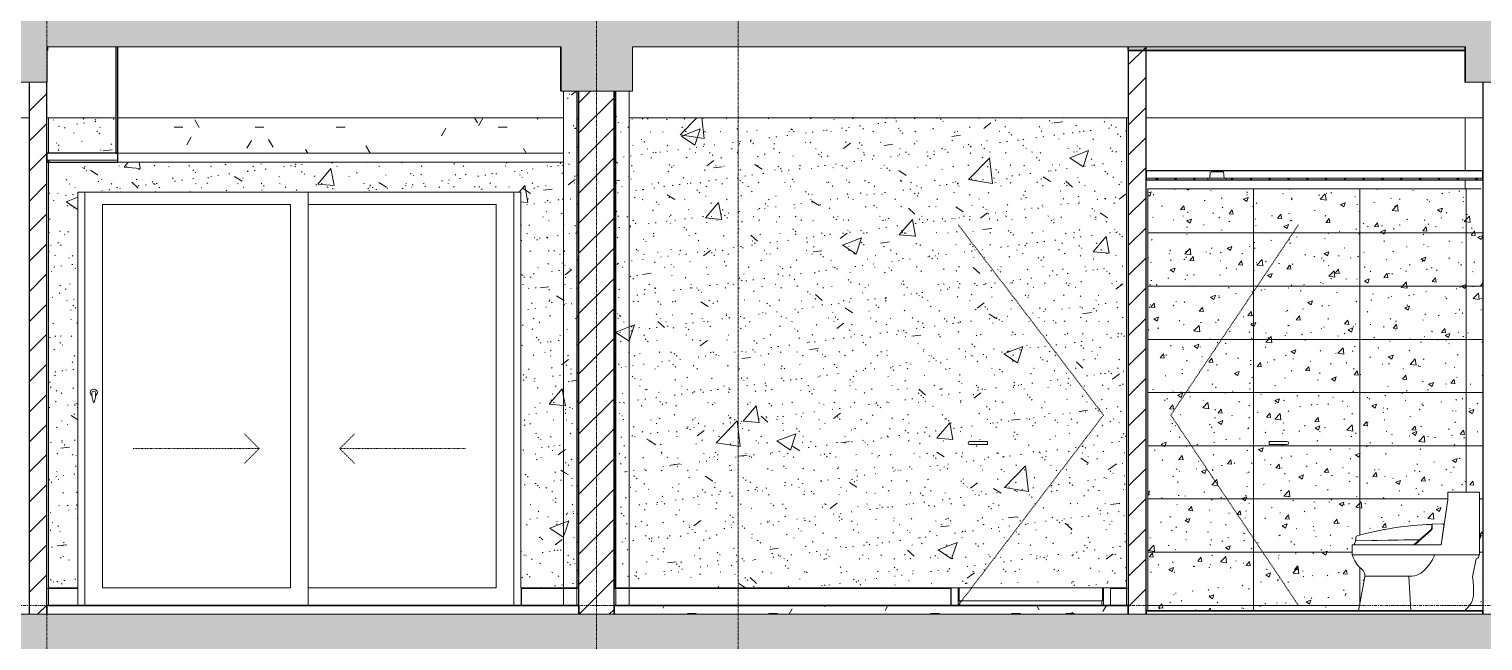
# Model space of a CAD drawing. Header units: millimetres. Extents: x -92143 to -2058, y -8802 to 35300.
# Drawn here: x -48537 to -40337, y 19000 to 22450 of the extents above; entities that cross this region are included whole.
import ezdxf

# ---------------------------------------------------------------- set-up
doc = ezdxf.new("R2010")
doc.units = ezdxf.units.MM
for name, pattern in [('Centre', [31.75, 6.35, -4.7625, 15.875, -4.7625]), ('Dash', [6.35, 3.175, -3.175]), ('Grid Line', [22.225, 12.7, -3.175, 3.175, -3.175])]:
    doc.linetypes.add(name, pattern=pattern)
for name, color, linetype, lineweight in [('0-1', 7, 'Continuous', 5), ('A-CLNG', 13, 'Continuous', 9), ('A-CLNG-1', 250, 'Continuous', 25), ('A-CLNG-2', 7, 'Continuous', 9), ('A-CLNG-PATT-1', 9, 'Continuous', 9), ('A-CLNG-PATT-2', 7, 'Continuous', 9), ('A-CLNG-PATT-3', 254, 'Continuous', 18), ('A-DETL-GENF-1', 7, 'Continuous', 9), ('A-DETL-GENF-HDLN-1', 7, 'Dash', 9), ('A-DETL-THIN', 151, 'Continuous', 9), ('A-DOOR', 31, 'Continuous', 9), ('A-DOOR-1', 7, 'Continuous', 9), ('A-DOOR-FRAM', 31, 'Continuous', 9), ('A-DOOR-GLAZ', 31, 'Continuous', 9), ('A-DOOR-HDLN', 31, 'Dash', 18), ('A-FLOR-1', 10, 'Continuous', 35), ('A-FLOR-HRAL', 11, 'Continuous', 9), ('A-FLOR-HRAL-1', 253, 'Continuous', 18), ('A-FLOR-HRAL-2', 9, 'Continuous', 9), ('A-FLOR-LEVL-2', 51, 'Centre', 9), ('A-FLOR-PATT-1', 7, 'Continuous', 9), ('A-FLOR-PATT-2', 67, 'Continuous', 9), ('A-WALL-1', 7, 'Continuous', 9), ('A-WALL-2', 250, 'Continuous', 25), ('A-WALL-3', 113, 'Continuous', 25), ('A-WALL-PATT-1', 7, 'Continuous', 9), ('A-WALL-PATT-2', 9, 'Continuous', 9), ('A-WALL-PATT-4', 111, 'Continuous', 9), ('E-LITE-EQPM', 33, 'Continuous', 9), ('E-LITE-EQPM-1', 7, 'Continuous', 9), ('I-WALL-1', 250, 'Continuous', 25), ('I-WALL-2', 7, 'Continuous', 9), ('P-SANR-FIXT', 6, 'Continuous', 9), ('P-SANR-FIXT-1', 7, 'Continuous', 9), ('S-BEAM-1', 12, 'Continuous', 5), ('S-BEAM-2', 7, 'Continuous', 9), ('S-BEAM-3', 10, 'Continuous', 35), ('S-COLS-1', 7, 'Continuous', 9), ('S-GRID-1', 1, 'Grid Line', 9)]:
    doc.layers.add(name, color=color, linetype=linetype, lineweight=lineweight)
pattern_1 = [(45, (-51987.05, 14125), (-84.8528, 84.8528), [])]
pattern_2 = [(50, (-51987.05, 14125), (1093.104, -95.634), [114.3, -1257.3]), (355, (-51987, 14125), (-211.46, 1146.34), [91.44, -1005.84]), (100.451, (-51896, 14117), (881.66, 1050.7), [97.14, -1068.54]), (46.184, (-51987, 14429.8), (1626.47, -252.26), [171.45, -1885.95]), (96.636, (-51851.5, 14408.8), (1424.42, 1484.57), [145.71, -1602.81]), (351.184, (-51987, 14429.8), (1424.43, 1484.55), [137.16, -1508.76]), (21, (-51834.65, 14353.6), (909.686, -613.59), [114.3, -1257.3]), (326, (-51834.7, 14353.6), (370.81, 1105.13), [91.44, -1005.84]), (71.451, (-51758.8, 14302.5), (1280.5, 491.53), [97.14, -1068.54]), (37.5, (-51987.05, 14125), (18.531, 507.33), [50.292, -943.356, 50.292, -970.788, -1009.65]), (37.5, (-51987.05, 14125), (18.531, 507.33), [-2014.73, 50.29, -959.36]), (7.5, (-51987.05, 14125), (400.918, 601.084), [50.292, -531.876, 50.292, -920.496, -384.81]), (7.5, (-51987.05, 14125), (400.918, 601.084), [-1552.956, 50.29, -334.52]), (327.5, (-52326.9, 14125), (813.545, -34.374), [50.292, -330.708, 50.292, -1138.428, -1577.34]), (327.5, (-52326.9, 14125), (813.545, -34.374), [-1569.72, 50.29, -1527.05]), (317.5, (-52479.3, 14125), (888.775, 152.56), [50.29, -445.01, 50.29, -739.14, -1120.14]), (317.5, (-52479.3, 14125), (888.775, 152.56), [-1284.73, 50.29, -1069.85])]
pattern_3 = [(37.5, (-51987.05, 14125), (-4.7995, 146.8239), [5.029, -110.795, 5.029, -124.511, -123.825]), (37.5, (-51987.05, 14125), (-4.7995, 146.8239), [-245.364, 5.029, -118.796]), (7.5, (-51987.05, 14125), (134.8574, 215.0472), [5.029, -57.455, 5.029, -99.365, -40.005]), (7.5, (-51987.05, 14125), (134.8574, 215.0472), [-166.878, 5.029, -34.976]), (327.5, (-52080.78, 14125), (237.2978, 0.4316), [5.029, -33.071, 5.029, -132.131, -179.07]), (327.5, (-52080.78, 14125), (237.2978, 0.4316), [-175.26, 5.029, -174.041]), (317.5, (-52080.78, 14125), (229.067, 66.8792), [5.029, -14.021, 5.029, -84.887, -102.87]), (317.5, (-52080.78, 14125), (229.067, 66.8792), [-108.966, 5.029, -97.841])]
pattern_4 = [(45, (-51987.05, 14125), (-79.5495, 79.5495), [])]
pattern_5 = [(0, (-51987.05, 14125), (609.6, 152.4), [50.292, -406.908, 50.292, -406.908, -2438.4]), (0, (-51987.05, 14125), (609.6, 152.4), [-914.4, 50.292, -864.108, 50.292, -406.908, -1066.8]), (0, (-51987.05, 14125), (609.6, 152.4), [-2286, 50.292, -254.508, 50.292, -711.708]), (120, (-51758.45, 14201.2), (-436.7823, 451.729), [50.292, -406.908, 50.292, -2845.308]), (120, (-51758.45, 14201.2), (-436.7823, 451.729), [-507.492, -406.908, 50.292, -864.108, -1524]), (120, (-51758.45, 14201.2), (-436.7823, 451.729), [-1828.8, 50.292, -406.908, 50.292, -1016.508]), (120, (-51758.45, 14201.2), (-436.7823, 451.729), [-2336.292, -254.508, 50.292, -711.708]), (240, (-51682.25, 14506), (-172.8177, -604.129), [50.292, -406.908, 50.292, -406.908, -2438.4]), (240, (-51682.25, 14506), (-172.8177, -604.129), [-914.4, 50.292, -864.108, 50.292, -406.908, -1066.8]), (240, (-51682.25, 14506), (-172.8177, -604.129), [-2286, 50.292, -254.508, 50.292, -711.708])]

# ---------------------------------------------------------------- blocks, each defined once
blk = doc.blocks.new('NCV_TKTC_KET CAU_rvt-1-TKCS_MẶT CẮT E')
at = {"layer": 'A-FLOR-PATT-1'}
h = blk.add_hatch(color=256, dxfattribs=at)
h.paths.add_polyline_path([(-73236.9, 22330), (-73236.9, 22350), (-75336.9, 22350), (-75336.9, 22330), (-73506.3, 22330)])
h.paths.add_polyline_path([(-48844.9, 22330), (-48635.6, 22330), (-48635.6, 22350), (-50536.9, 22350), (-50536.9, 22330), (-49461.4, 22330)])
h.paths.add_polyline_path([(-20336.9, 22330), (-20336.9, 22350), (-22235.3, 22350), (-22235.3, 22330), (-20484.2, 22330)])
h.paths.add_polyline_path([(-66936.9, 22330), (-65032.3, 22330), (-65032.3, 22350), (-66936.9, 22350)])
h.paths.add_polyline_path([(-48435.6, 22330), (-48433.3, 22330), (-48433.3, 22350), (-48435.6, 22350)])
h.paths.add_polyline_path([(-22435.3, 22330), (-22435.3, 22350), (-22438.4, 22349.9), (-22438.4, 22330)])
h.paths.add_polyline_path([(-42336.9, 22330), (-40434.4, 22330), (-40434.4, 22350), (-42336.9, 22350)])
h.paths.add_polyline_path([(-56833.3, 22330), (-56833.3, 22350), (-58736.9, 22350), (-58736.9, 22330), (-56859.9, 22330)])
h.paths.add_polyline_path([(-28536.9, 22330), (-28536.9, 22350), (-30435.3, 22350), (-30435.3, 22330), (-29115.7, 22330)])
h.paths.add_polyline_path([(-30635.3, 22330), (-30635.3, 22350), (-30638.4, 22350), (-30638.4, 22330)])
at = {"layer": 'S-BEAM-1'}
blk.add_hatch(color=256, dxfattribs=at).paths.add_polyline_path([(-40434.4, 22150), (-40434.4, 22350), (-40436.9, 22350), (-40436.9, 22150)])
at = {"layer": 'A-FLOR-1'}
for p, q in [((-48435.6, 22330), (-48433.3, 22330)), ((-48433.3, 22330), (-48433.3, 22350)), ((-42336.9, 22350), (-42336.9, 22330)), ((-42336.9, 22330), (-40434.4, 22330))]:
    blk.add_line(p, q, dxfattribs=at)
at = {"layer": 'S-BEAM-2'}
for p, q in [((-48536.9, 21950), (-50436.9, 21950)), ((-48046.9, 21950), (-48436.9, 21950)), ((-45521.9, 21950), (-48036.9, 21950)), ((-43536.9, 21950), (-45151.9, 21950)), ((-42336.9, 21950), (-43536.9, 21950)), ((-40336.9, 21950), (-42236.9, 21950))]:
    blk.add_line(p, q, dxfattribs=at)
at = {"layer": 'S-BEAM-3'}
for p, q in [((-45536.9, 22350), (-45536.9, 22100)), ((-40436.9, 22350), (-40436.9, 22150)), ((-40436.9, 22150), (-40434.4, 22150))]:
    blk.add_line(p, q, dxfattribs=at)
blk = doc.blocks.new('DOOR_CW_01 CANH MO-PANEL KINH - DIW_01-900x2200-CỬA GỖ VÂN LAMINATE-V7-TKCS_MẶT CẮT E')
at = {"layer": 'A-DETL-GENF-HDLN-1'}
for p, q in [((-42476.9, 3273.5), (-43296.9, 4347)), ((-43296.9, 2200), (-42476.9, 3273.5))]:
    blk.add_line(p, q, dxfattribs=at)
at = {"layer": 'A-DOOR-1'}
for p, q in [((-43156.9, 3124.5), (-43231.9, 3124.5)), ((-43156.9, 3124.5), (-43131.1, 3124.5)), ((-43131.1, 3124.5), (-43131.1, 3107.5)), ((-43156.9, 3107.5), (-43231.9, 3107.5)), ((-43131.1, 3107.5), (-43156.9, 3107.5)), ((-43336.9, 2200), (-43336.9, 2300)), ((-43296.9, 2300), (-43296.9, 2200)), ((-43291.9, 2300), (-43291.9, 2226)), ((-42481.9, 2226), (-42481.9, 2300)), ((-42476.9, 2200), (-42476.9, 2300)), ((-42436.9, 2300), (-42436.9, 2295)), ((-43291.9, 2226), (-42481.9, 2226)), ((-43286.9, 2226), (-43286.9, 2200)), ((-42486.9, 2226), (-42486.9, 2200))]:
    blk.add_line(p, q, dxfattribs=at)
for start, end in [(90, 180), (180, 270)]:
    blk.add_arc((-43231.9, 3116), 8.5, start, end, dxfattribs=at)
blk = doc.blocks.new('DOOR_CW_01 CANH MO-PANEL KINH - DIG_02-800x2200-CỬA NHÔM KÍNH-V8-TKCS_MẶT CẮT E')
at = {"layer": 'A-DETL-GENF-HDLN-1'}
for p, q in [((-42097.3, 3273.5), (-41377.3, 4347)), ((-41377.3, 2200), (-42097.3, 3273.5))]:
    blk.add_line(p, q, dxfattribs=at)
at = {"layer": 'A-DOOR-1'}
for p, q in [((-41543.2, 3124.5), (-41517.3, 3124.5)), ((-41543.2, 3107.5), (-41543.2, 3124.5)), ((-41442.3, 3124.5), (-41517.3, 3124.5)), ((-41517.3, 3107.5), (-41543.2, 3107.5)), ((-41442.3, 3107.5), (-41517.3, 3107.5))]:
    blk.add_line(p, q, dxfattribs=at)
for start, end in [(0, 90), (270, 360)]:
    blk.add_arc((-41442.3, 3116), 8.5, start, end, dxfattribs=at)
blk = doc.blocks.new('TOILET - TOILET-348229-TKCS_MẶT CẮT E')
at = {"layer": 'P-SANR-FIXT-1'}
for p, q in [((-48735.6, 6238.8), (-48735.6, 6196.1)), ((-48556.6, 6238.8), (-48735.6, 6238.8)), ((-48556.6, 5884.5), (-48556.6, 6238.8)), ((-48735.6, 6196.1), (-48772.1, 5942.7)), ((-49251, 5991.3), (-49254.7, 5965.3)), ((-48830.9, 6022.1), (-48920.2, 5942.7)), ((-48892.8, 5971.6), (-48829.5, 6027.8)), ((-48825.8, 6040.7), (-48825.8, 6057.1)), ((-48762.2, 6059.4), (-48823, 6057.8)), ((-48772.1, 5942.7), (-48756.8, 6048.9)), ((-48756.8, 6048.9), (-48760.2, 6058.1)), ((-48772.1, 5942.7), (-49273.5, 5942.7)), ((-49273.5, 5942.7), (-49273.5, 5884.5)), ((-49260.4, 5950.7), (-49260.4, 5942.7)), ((-49260.4, 5942.7), (-48926.9, 5942.7)), ((-49254.7, 5965.3), (-48892.8, 5971.6)), ((-48894.8, 5970), (-49253.9, 5963.7)), ((-48926.9, 5942.7), (-48894.8, 5970)), ((-48920.2, 5942.7), (-48772.1, 5942.7)), ((-49273.5, 5884.5), (-48556.6, 5884.5)), ((-48596, 5760.8), (-48574.2, 5863.3)), ((-48559.8, 5884.5), (-48556.6, 5884.5)), ((-49204, 5751.5), (-49237.9, 5570)), ((-48948.9, 5764.9), (-49202.5, 5764.9)), ((-48943.9, 5570), (-48954.1, 5764.9))]:
    blk.add_line(p, q, dxfattribs=at)
for centre, radius, start, end in [((-48763.6, 4249.5), 1808.7, 91.96954, 105.63378), ((-48847.1, 6039.8), 24, 312.65493, 353.34507), ((-48850.1, 6040.7), 24.3, 328, 0), ((-50067.9, 6068.4), 1244.9, 358.55642, 359.51417), ((-48762.2, 6057.2), 2.2, 24.51614, 91.48386), ((-49228.4, 5943), 32.8, 140.92973, 166.55141), ((-49128.9, 5924.8), 150, 195.58387, 230.94135), ((-49003.8, 5954.4), 206.2, 314.86385, 340.16833), ((-48578.4, 5881.7), 18.9, 283, 8.44138), ((-49259.2, 5764.2), 56.7, 347.05865, 50.94135), ((-48948.9, 5881.3), 116.3, 270, 321.12142), ((-49152.3, 5674.2), 563, 359.42772, 8.84035), ((-48706, 5669.8), 116.7, 300.6227, 359.42772)]:
    blk.add_arc(centre, radius, start, end, dxfattribs=at)
blk = doc.blocks.new('LIC_10-ĐÈN LED DOWNLIGHT ÂM TRẦN_ P_6W_ ÁNH SÁNG 4000K - LIC_10-ĐÈN LED DOWNLIGHT ÂM TRẦN_ P_6W_ ÁNH SÁNG 4000K-V2-TKCS_MẶT CẮT E')
at = {"layer": 'E-LITE-EQPM-1'}
for p, q in [((-41874.5, 8045), (-41877, 8009)), ((-41804.5, 8045), (-41869.4, 8045)), ((-41796.9, 8009), (-41799.4, 8045)), ((-41896.9, 8000), (-41896.9, 7998)), ((-41896.9, 7998), (-41891, 7998)), ((-41776.9, 7998), (-41896.9, 7998)), ((-41895.8, 8000), (-41893.4, 8000)), ((-41893.3, 8000), (-41876.1, 8000)), ((-41782.9, 8000), (-41891, 8000)), ((-41887.9, 8009), (-41887.9, 8000)), ((-41885.5, 8000), (-41882.1, 8000)), ((-41791, 8009), (-41882.9, 8009)), ((-41882, 8002), (-41882, 8000)), ((-41881.1, 8000), (-41878.6, 8000)), ((-41873.6, 8000), (-41800.3, 8000)), ((-41860.6, 8000), (-41853.3, 8000)), ((-41820.5, 8000), (-41813.3, 8000)), ((-41797.7, 8000), (-41780.6, 8000)), ((-41795.3, 8000), (-41792.7, 8000)), ((-41791.9, 8000), (-41791.9, 8002)), ((-41791.8, 8000), (-41788.4, 8000)), ((-41785.9, 8000), (-41785.9, 8009)), ((-41782.9, 7998), (-41776.9, 7998)), ((-41780.5, 8000), (-41778.1, 8000)), ((-41776.9, 7998), (-41776.9, 8000))]:
    blk.add_line(p, q, dxfattribs=at)
blk = doc.blocks.new('Railing - Railing-944352-TKCS_MẶT CẮT E')
at = {"layer": 'A-FLOR-HRAL-1'}
for p, q in [((-45436.9, 22695), (-45446.9, 22695)), ((-45446.9, 22695), (-45446.9, 22600)), ((-45436.9, 22600), (-45436.9, 22695)), ((-45446.9, 22600), (-45436.9, 22600))]:
    blk.add_line(p, q, dxfattribs=at)
at = {"layer": 'A-FLOR-HRAL-2'}
for p, q in [((-45760.3, 22600), (-45760.3, 22695)), ((-45760.3, 22695), (-45521.9, 22695)), ((-45521.9, 22600), (-45521.9, 22695)), ((-45521.9, 22695), (-45446.9, 22695))]:
    blk.add_line(p, q, dxfattribs=at)
blk = doc.blocks.new('Railing - Railing-915947-TKCS_MẶT CẮT E')
at = {"layer": 'A-FLOR-HRAL-2'}
for p, q in [((-48436.9, 5695), (-48426.9, 5695)), ((-48426.9, 5600), (-48426.9, 5695)), ((-48426.9, 5695), (-48262.4, 5695)), ((-48262.4, 5695), (-48262.4, 5600))]:
    blk.add_line(p, q, dxfattribs=at)
blk = doc.blocks.new('CL_01-VÁCH DỰNG THẠCH CAO CĂN HỘ LOẠI 1-5D6 - CL_01-VÁCH DỰNG THẠCH CAO CĂN HỘ LOẠI 1A-5-V188-TKCS_MẶT CẮT E')
at = {"layer": 'A-CLNG-PATT-3'}
h = blk.add_hatch(dxfattribs=at)
h.set_pattern_fill('FP_2', color=256, style=0, pattern_type=2)
h.set_pattern_definition(pattern_5)
h.paths.add_polyline_path([(-46378.8, 21750), (-45521.9, 21750), (-45521.9, 21950), (-48036.9, 21950), (-48036.9, 21750), (-47611.8, 21750)])
at = {"layer": 'A-CLNG-1'}
for p, q in [((-48046.9, 22350), (-48046.9, 21750)), ((-48036.9, 21750), (-48036.9, 22350)), ((-48046.9, 21750), (-48036.9, 21750))]:
    blk.add_line(p, q, dxfattribs=at)
blk = doc.blocks.new('Railing - Railing-939139-TKCS_MẶT CẮT E')
at = {"layer": 'A-FLOR-HRAL-1'}
for p, q in [((-42336.9, 12495), (-42346.9, 12495)), ((-42346.9, 12495), (-42346.9, 12400)), ((-42336.9, 12400), (-42336.9, 12495)), ((-42346.9, 12400), (-42336.9, 12400))]:
    blk.add_line(p, q, dxfattribs=at)
at = {"layer": 'A-FLOR-HRAL-2'}
for p, q in [((-42437.4, 12400), (-42437.4, 12495)), ((-42437.4, 12495), (-42346.9, 12495))]:
    blk.add_line(p, q, dxfattribs=at)
blk = doc.blocks.new('Railing - Railing-939140-TKCS_MẶT CẮT E')
at = {"layer": 'A-FLOR-HRAL-1'}
for p, q in [((-45226.9, 12495), (-45236.9, 12495)), ((-45236.9, 12495), (-45236.9, 12400)), ((-45226.9, 12400), (-45226.9, 12495)), ((-45236.9, 12400), (-45226.9, 12400))]:
    blk.add_line(p, q, dxfattribs=at)
at = {"layer": 'A-FLOR-HRAL-2'}
for p, q in [((-45226.9, 12495), (-45151.9, 12495)), ((-45151.9, 12400), (-45151.9, 12495)), ((-45151.9, 12495), (-43337.4, 12495)), ((-43337.4, 12495), (-43337.4, 12400))]:
    blk.add_line(p, q, dxfattribs=at)
blk = doc.blocks.new('NCV_TKTC_TANG 6 - 8_rvt-3-TKCS_MẶT CẮT E')
at = {"layer": 'A-CLNG-PATT-1'}
h = blk.add_hatch(dxfattribs=at)
h.set_pattern_fill('FP_4', color=256, style=0, pattern_type=2)
h.set_pattern_definition([(45, (-51987.05, 14125), (-53.033, 53.033), []), (135, (-51987.05, 14125), (-53.033, -53.033), [])])
h.paths.add_polyline_path([(-41446.5, 21600), (-40336.9, 21600), (-40336.9, 21610), (-41790.5, 21609), (-41790.5, 21600), (-41754.7, 21600)])
h.paths.add_polyline_path([(-42063, 21600), (-41883.4, 21600), (-41882.9, 21609), (-42236.9, 21610), (-42236.9, 21600)])
at = {"layer": 'A-CLNG-PATT-2'}
h = blk.add_hatch(dxfattribs=at)
h.set_pattern_fill('FP_12', color=256, style=0, pattern_type=2)
h.set_pattern_definition([(0, (-51987.05, 14125), (1219.2, 304.8), [50.29, -864.11, 50.29, -864.11, -4876.8]), (0, (-51987.05, 14125), (1219.2, 304.8), [-1828.8, 50.29, -1778.51, 50.29, -864.11, -2133.6]), (0, (-51987.05, 14125), (1219.2, 304.8), [-4572, 50.29, -559.31, 50.29, -1473.71]), (120, (-51529.85, 14277.4), (-873.565, 903.458), [50.29, -864.11, 50.29, -5740.91]), (120, (-51529.85, 14277.4), (-873.565, 903.458), [-964.69, -864.11, 50.29, -1778.51, -3048]), (120, (-51529.85, 14277.4), (-873.565, 903.458), [-3657.6, 50.29, -864.11, 50.29, -2083.31]), (120, (-51529.85, 14277.4), (-873.565, 903.458), [-4622.29, -559.31, 50.29, -1473.71]), (240, (-51377.45, 14887), (-345.635, -1208.258), [50.29, -864.11, 50.29, -5740.91]), (240, (-51377.45, 14887), (-345.635, -1208.258), [-964.69, -864.11, 50.29, -1778.51, -3048]), (240, (-51377.45, 14887), (-345.635, -1208.258), [-3657.6, 50.29, -864.11, 50.29, -2083.31]), (240, (-51377.45, 14887), (-345.635, -1208.258), [-4622.29, -559.31, 50.29, -1473.71])])
h.paths.add_polyline_path([(-48436.9, 21700), (-48036.9, 21700), (-48036.9, 21710), (-48436.9, 21710)])
at = {"layer": 'A-FLOR-PATT-2'}
h = blk.add_hatch(dxfattribs=at)
h.set_pattern_fill('FP_2', color=256, style=0, pattern_type=2)
h.set_pattern_definition(pattern_5)
h.paths.add_polyline_path([(-42371.3, 19150), (-42336.9, 19150), (-42336.9, 19200), (-45236.9, 19200), (-45236.9, 19150), (-42679.5, 19150)])
at = {"layer": 'A-WALL-PATT-1'}
h = blk.add_hatch(dxfattribs=at)
h.set_pattern_fill('FP_5', color=256, style=0, pattern_type=2)
h.set_pattern_definition(pattern_4)
h.paths.add_polyline_path([(-45436.9, 19300), (-45436.9, 22100), (-45446.9, 22100), (-45446.9, 19300)])
h = blk.add_hatch(dxfattribs=at)
h.set_pattern_fill('FP_5', color=256, style=0, pattern_type=2)
h.set_pattern_definition(pattern_4)
h.paths.add_polyline_path([(-45236.9, 19300), (-45226.9, 19300), (-45226.9, 22100), (-45236.9, 22100), (-45236.9, 19369.8)])
at = {"layer": 'A-WALL-PATT-2'}
h = blk.add_hatch(dxfattribs=at)
h.set_pattern_fill('FP_1', color=256, style=0, pattern_type=2)
h.set_pattern_definition(pattern_1)
h.paths.add_polyline_path([(-42336.9, 19150), (-42236.9, 19150), (-42236.9, 22350), (-42336.9, 22350), (-42336.9, 19369.8)])
h = blk.add_hatch(dxfattribs=at)
h.set_pattern_fill('FP_1', color=256, style=0, pattern_type=2)
h.set_pattern_definition(pattern_1)
h.paths.add_polyline_path([(-48436.9, 19150), (-48436.9, 22150), (-48536.9, 22150), (-48536.6, 19150)])
h = blk.add_hatch(dxfattribs=at)
h.set_pattern_fill('FP_7', color=256, style=0, pattern_type=2)
h.set_pattern_definition(pattern_2)
h.paths.add_polyline_path([(-45521.9, 19300), (-45511.9, 19300), (-45511.9, 22100), (-45521.9, 22100), (-45521.9, 19369.8)])
h = blk.add_hatch(dxfattribs=at)
h.set_pattern_fill('FP_6', color=256, style=0, pattern_type=2)
h.set_pattern_definition(pattern_3)
h.paths.add_polyline_path([(-45521.9, 19300), (-45511.9, 19300), (-45511.9, 22100), (-45521.9, 22100), (-45521.9, 19369.8)])
h = blk.add_hatch(dxfattribs=at)
h.set_pattern_fill('FP_7', color=256, style=0, pattern_type=2)
h.set_pattern_definition(pattern_2)
h.paths.add_polyline_path([(-45454, 19300), (-45446.9, 19300), (-45446.9, 22100), (-45511.9, 22100), (-45511.9, 19300)])
h = blk.add_hatch(dxfattribs=at)
h.set_pattern_fill('FP_6', color=256, style=0, pattern_type=2)
h.set_pattern_definition(pattern_3)
h.paths.add_polyline_path([(-45454, 19300), (-45446.9, 19300), (-45446.9, 22100), (-45511.9, 22100), (-45511.9, 19300)])
h = blk.add_hatch(dxfattribs=at)
h.set_pattern_fill('FP_7', color=256, style=0, pattern_type=2)
h.set_pattern_definition(pattern_2)
h.paths.add_polyline_path([(-45226.9, 19300), (-45151.9, 19300), (-45151.9, 22100), (-45226.9, 22100), (-45226.9, 19369.8)])
h = blk.add_hatch(dxfattribs=at)
h.set_pattern_fill('FP_6', color=256, style=0, pattern_type=2)
h.set_pattern_definition(pattern_3)
h.paths.add_polyline_path([(-45226.9, 19300), (-45151.9, 19300), (-45151.9, 22100), (-45226.9, 22100), (-45226.9, 19369.8)])
h = blk.add_hatch(dxfattribs=at)
h.set_pattern_fill('FP_7', color=256, style=0, pattern_type=2)
h.set_pattern_definition(pattern_2)
h.paths.add_polyline_path([(-48426.9, 19300), (-48262.4, 19300), (-48262.4, 21530), (-45762.4, 21530), (-45762.2, 19300), (-45521.9, 19300), (-45521.9, 21700), (-48426.9, 21700), (-48426.9, 19369.8)])
h.paths.add_polyline_path([(-48305, 21750), (-48046.9, 21750), (-48046.9, 21950), (-48426.9, 21950), (-48426.9, 21750)])
h = blk.add_hatch(dxfattribs=at)
h.set_pattern_fill('FP_6', color=256, style=0, pattern_type=2)
h.set_pattern_definition(pattern_3)
h.paths.add_polyline_path([(-48426.9, 19300), (-48262.4, 19300), (-48262.4, 21530), (-45762.4, 21530), (-45762.2, 19300), (-45521.9, 19300), (-45521.9, 21700), (-48426.9, 21700), (-48426.9, 19369.8)])
h.paths.add_polyline_path([(-48305, 21750), (-48046.9, 21750), (-48046.9, 21950), (-48426.9, 21950), (-48426.9, 21750)])
h = blk.add_hatch(dxfattribs=at)
h.set_pattern_fill('FP_7', color=256, style=0, pattern_type=2)
h.set_pattern_definition(pattern_2)
h.paths.add_polyline_path([(-45151.9, 19300), (-42346.9, 19300), (-42346.9, 21950), (-45151.9, 21950), (-45151.9, 19369.8)])
h.paths.add_polyline_path([(-43131.1, 20107.5), (-43234.1, 20108.8), (-43239.3, 20111.8), (-43240.2, 20118.2), (-43234.1, 20124.2), (-43231.9, 20124.5), (-43131.1, 20124.5)])
h = blk.add_hatch(dxfattribs=at)
h.set_pattern_fill('FP_6', color=256, style=0, pattern_type=2)
h.set_pattern_definition(pattern_3)
h.paths.add_polyline_path([(-45151.9, 19300), (-42346.9, 19300), (-42346.9, 21950), (-45151.9, 21950), (-45151.9, 19369.8)])
h.paths.add_polyline_path([(-43131.1, 20107.5), (-43234.1, 20108.8), (-43239.3, 20111.8), (-43240.2, 20118.2), (-43234.1, 20124.2), (-43231.9, 20124.5), (-43131.1, 20124.5)])
h = blk.add_hatch(dxfattribs=at)
h.set_pattern_fill('FP_18', color=256, style=0, pattern_type=2)
h.set_pattern_definition([(50, (-51987.05, 14125), (273.276, -23.909), [28.575, -314.325]), (355, (-51987.05, 14125), (-52.8646, 286.585), [22.86, -251.46]), (100.451, (-51964.28, 14123), (220.414, 262.6745), [24.285, -267.135]), (46.184, (-51987.05, 14201.2), (406.619, -63.0646), [42.862, -471.487]), (96.636, (-51953.17, 14195.94), (356.104, 371.141), [36.428, -400.703]), (351.184, (-51987.05, 14201.2), (356.107, 371.138), [34.29, -377.19]), (21, (-51948.95, 14182.15), (227.4212, -153.398), [28.575, -314.325]), (326, (-51948.95, 14182.15), (92.7027, 276.282), [22.86, -251.46]), (71.451, (-51930, 14169.37), (320.1254, 122.8816), [24.285, -267.135]), (37.5, (-51987.05, 14125), (4.6325, 126.8326), [5.029, -243.383, 5.029, -250.241, -252.413]), (37.5, (-51987.05, 14125), (4.6325, 126.8326), [-503.682, 5.029, -247.383]), (7.5, (-51987.05, 14125), (100.2292, 150.2711), [5.029, -140.513, 5.029, -237.668, -96.203]), (7.5, (-51987.05, 14125), (100.2292, 150.2711), [-388.239, 5.029, -91.173]), (327.5, (-52072.01, 14125), (203.38684, -8.5935), [5.029, -90.221, 5.029, -292.151, -394.335]), (327.5, (-52072.01, 14125), (203.38684, -8.5935), [-392.43, 5.029, -389.306]), (317.5, (-52110.11, 14125), (222.1944, 38.1398), [5.029, -118.796, 5.029, -192.329, -280.035]), (317.5, (-52110.11, 14125), (222.1944, 38.1398), [-321.183, 5.029, -275.006])])
h.paths.add_polyline_path([(-42226.9, 19170), (-41037.9, 19170), (-41002.5, 19364.1), (-41004, 19376.8), (-41008, 19388.5), (-41014.6, 19399.3), (-41046, 19431.2), (-41062.2, 19455.8), (-41073.5, 19484.5), (-41073.5, 19542.7), (-41060.4, 19542.7), (-41060.4, 19550.7), (-41053.9, 19563.7), (-40694.8, 19570), (-40726.9, 19542.7), (-40720.2, 19542.7), (-40626.5, 19627.8), (-40623.3, 19637), (-40623, 19657.8), (-40560.2, 19658.1), (-40556.8, 19648.9), (-40535.6, 19796.1), (-40535.6, 19838.8), (-40356.6, 19838.8), (-40356.6, 19484.5), (-40359.8, 19484.5), (-40362.9, 19471.1), (-40369.8, 19464.9), (-40374.2, 19463.3), (-40396, 19360.8), (-40390.8, 19314.8), (-40389.3, 19268.6), (-40392.6, 19242.4), (-40401.6, 19217.6), (-40416.1, 19195.4), (-40436.9, 19176), (-40447, 19170), (-40336.9, 19170), (-40336.9, 21550), (-42226.9, 21550), (-42226.9, 19369.8)])
h.paths.add_polyline_path([(-41054.7, 19565.3), (-41051, 19591.3), (-40911.2, 19624.5), (-40769.1, 19646.5), (-40625.8, 19657.1), (-40627.2, 19635.7), (-40630.9, 19626.5), (-40694.8, 19571.6), (-41053.9, 19565.3)])
h.paths.add_polyline_path([(-41530.9, 20107.5), (-41543.2, 20107.5), (-41543.2, 20124.5), (-41438.1, 20123.4), (-41434.1, 20118.2), (-41435, 20111.8), (-41442.3, 20107.5), (-41517.3, 20107.5)])
h = blk.add_hatch(dxfattribs=at)
h.set_pattern_fill('FP_72', color=256, style=0, pattern_type=2)
h.set_pattern_definition([(0, (-42231.94, 19200), (0, 300), []), (90, (-42231.94, 19200), (-600, 4e-14), [])])
h.paths.add_polyline_path([(-42226.9, 19170), (-41037.9, 19170), (-41002.5, 19364.1), (-41004, 19376.8), (-41008, 19388.5), (-41014.6, 19399.3), (-41046, 19431.2), (-41062.2, 19455.8), (-41073.5, 19484.5), (-41073.5, 19542.7), (-41060.4, 19542.7), (-41060.4, 19550.7), (-41053.9, 19563.7), (-40694.8, 19570), (-40726.9, 19542.7), (-40720.2, 19542.7), (-40626.5, 19627.8), (-40623.3, 19637), (-40623, 19657.8), (-40560.2, 19658.1), (-40556.8, 19648.9), (-40535.6, 19796.1), (-40535.6, 19838.8), (-40356.6, 19838.8), (-40356.6, 19484.5), (-40359.8, 19484.5), (-40362.9, 19471.1), (-40369.8, 19464.9), (-40374.2, 19463.3), (-40396, 19360.8), (-40390.8, 19314.8), (-40389.3, 19268.6), (-40392.6, 19242.4), (-40401.6, 19217.6), (-40416.1, 19195.4), (-40436.9, 19176), (-40447, 19170), (-40336.9, 19170), (-40336.9, 21550), (-42226.9, 21550), (-42226.9, 19369.8)])
h.paths.add_polyline_path([(-41054.7, 19565.3), (-41051, 19591.3), (-40911.2, 19624.5), (-40769.1, 19646.5), (-40625.8, 19657.1), (-40627.2, 19635.7), (-40630.9, 19626.5), (-40694.8, 19571.6), (-41053.9, 19565.3)])
h.paths.add_polyline_path([(-41530.9, 20107.5), (-41543.2, 20107.5), (-41543.2, 20124.5), (-41438.1, 20123.4), (-41434.1, 20118.2), (-41435, 20111.8), (-41442.3, 20107.5), (-41517.3, 20107.5)])
at = {"layer": 'A-CLNG-1'}
for p, q in [((-48036.9, 21750), (-48436.9, 21750)), ((-48436.9, 21750), (-48436.9, 21700)), ((-48036.9, 21700), (-48036.9, 21750)), ((-48436.9, 21700), (-48036.9, 21700)), ((-40336.9, 21650), (-42236.9, 21650)), ((-42236.9, 21650), (-42236.9, 21600)), ((-40336.9, 21600), (-40336.9, 21650)), ((-42236.9, 21600), (-41891, 21600)), ((-41782.9, 21600), (-40336.9, 21600))]:
    blk.add_line(p, q, dxfattribs=at)
at = {"layer": 'A-CLNG-2'}
for p, q in [((-48036.9, 21750), (-45521.9, 21750)), ((-48036.9, 21710), (-48436.9, 21710)), ((-45521.9, 21700), (-48036.9, 21700)), ((-41871.5, 21610), (-42236.9, 21610)), ((-40336.9, 21610), (-41802.4, 21610))]:
    blk.add_line(p, q, dxfattribs=at)
at = {"layer": 'A-FLOR-1'}
for p, q in [((-45436.9, 19200), (-48436.9, 19200)), ((-48436.9, 19200), (-48436.9, 19150)), ((-45436.9, 19150), (-45436.9, 19200)), ((-42336.9, 19200), (-45236.9, 19200)), ((-45236.9, 19200), (-45236.9, 19150)), ((-42336.9, 19150), (-42336.9, 19200)), ((-40336.9, 19170), (-42236.9, 19170)), ((-42236.9, 19170), (-42236.9, 19150)), ((-40336.9, 19150), (-40336.9, 19170))]:
    blk.add_line(p, q, dxfattribs=at)
at = {"layer": 'A-WALL-1'}
for p, q in [((-45161.9, 19300), (-45161.9, 19295)), ((-43336.9, 19200), (-43336.9, 19300)), ((-42436.9, 19300), (-42436.9, 19295))]:
    blk.add_line(p, q, dxfattribs=at)
at = {"layer": 'A-WALL-2'}
for p, q in [((-42336.9, 22350), (-42336.9, 19150)), ((-42236.9, 19150), (-42236.9, 22350)), ((-48536.9, 22150), (-48536.9, 19150)), ((-48436.9, 19150), (-48436.9, 22150)), ((-40336.9, 22150), (-40336.9, 19150))]:
    blk.add_line(p, q, dxfattribs=at)
at = {"layer": 'I-WALL-1'}
for p, q in [((-45446.9, 22100), (-45446.9, 19300)), ((-45436.9, 19300), (-45436.9, 22100)), ((-45236.9, 22100), (-45236.9, 19300)), ((-45226.9, 19300), (-45226.9, 22100)), ((-45446.9, 19300), (-45436.9, 19300)), ((-45236.9, 19300), (-45226.9, 19300))]:
    blk.add_line(p, q, dxfattribs=at)
at = {"layer": 'I-WALL-2'}
for p, q in [((-45521.9, 19300), (-45521.9, 22100)), ((-45151.9, 19300), (-45151.9, 22100)), ((-48426.9, 21950), (-48426.9, 21750)), ((-42346.9, 19300), (-42346.9, 21950)), ((-48426.9, 21700), (-48426.9, 19300)), ((-48262.4, 19300), (-48262.4, 21530)), ((-48262.4, 21530), (-45762.4, 21530)), ((-45762.4, 21530), (-45762.4, 19300)), ((-40346.9, 21550), (-42226.9, 21550)), ((-42226.9, 21550), (-42226.9, 19170)), ((-48426.9, 19300), (-48262.4, 19300)), ((-45762.4, 19300), (-45521.9, 19300)), ((-45511.9, 19300), (-45521.9, 19300)), ((-45511.9, 19300), (-45446.9, 19300)), ((-45226.9, 19300), (-45151.9, 19300)), ((-45151.9, 19300), (-42346.9, 19300))]:
    blk.add_line(p, q, dxfattribs=at)
at = {"layer": 'S-COLS-1'}
for p, q in [((-40436.9, 21650), (-40436.9, 21950)), ((-40436.9, 21550), (-40436.9, 21600))]:
    blk.add_line(p, q, dxfattribs=at)
at = {"layer": 'A-CLNG'}
blk.add_blockref('CL_01-VÁCH DỰNG THẠCH CAO CĂN HỘ LOẠI 1-5D6 - CL_01-VÁCH DỰNG THẠCH CAO CĂN HỘ LOẠI 1A-5-V188-TKCS_MẶT CẮT E', (0, 0), dxfattribs=at)
at = {"layer": 'A-DOOR'}
for name in ['DOOR_CW_01 CANH MO-PANEL KINH - DIW_01-900x2200-CỬA GỖ VÂN LAMINATE-V7-TKCS_MẶT CẮT E', 'DOOR_CW_01 CANH MO-PANEL KINH - DIG_02-800x2200-CỬA NHÔM KÍNH-V8-TKCS_MẶT CẮT E']:
    blk.add_blockref(name, (0, 17000), dxfattribs=at)
at = {"layer": 'A-FLOR-HRAL'}
for name, p in [('Railing - Railing-915947-TKCS_MẶT CẮT E', (0, 13600)), ('Railing - Railing-944352-TKCS_MẶT CẮT E', (0, -3400)), ('Railing - Railing-939140-TKCS_MẶT CẮT E', (0, 6800)), ('Railing - Railing-939139-TKCS_MẶT CẮT E', (0, 6800))]:
    blk.add_blockref(name, p, dxfattribs=at)
at = {"layer": 'E-LITE-EQPM'}
blk.add_blockref('LIC_10-ĐÈN LED DOWNLIGHT ÂM TRẦN_ P_6W_ ÁNH SÁNG 4000K - LIC_10-ĐÈN LED DOWNLIGHT ÂM TRẦN_ P_6W_ ÁNH SÁNG 4000K-V2-TKCS_MẶT CẮT E', (0, 13600), dxfattribs=at)
at = {"layer": 'P-SANR-FIXT'}
blk.add_blockref('TOILET - TOILET-348229-TKCS_MẶT CẮT E', (8200, 13600), dxfattribs=at)
blk = doc.blocks.new('DEG_02-DEG_03 - DEG_02-2500x2400mm-CỬA ĐI 02 CÁNH TRƯỢT-V77-TKCS_MẶT CẮT E')
at = {"layer": 'A-DOOR'}
for p, q in [((-46961.9, 5600), (-46961.9, 7930)), ((-48121.9, 5700), (-48121.9, 7860)), ((-48121.9, 7860), (-47061.9, 7860)), ((-47061.9, 7860), (-47061.9, 5700)), ((-47061.9, 5700), (-48121.9, 5700))]:
    blk.add_line(p, q, dxfattribs=at)
at = {"layer": 'A-DOOR', "flags": 128}
blk.add_lwpolyline([(-48170.4, 6808.7), (-48170.4, 6808.7), (-48170.4, 6808.7), (-48170.5, 6808.7), (-48170.5, 6808.7), (-48170.5, 6808.7), (-48170.5, 6808.7), (-48170.5, 6808.7), (-48170.5, 6808.7), (-48170.6, 6808.7), (-48170.6, 6808.7), (-48170.6, 6808.7), (-48170.6, 6808.7), (-48170.7, 6808.7), (-48170.7, 6808.7), (-48170.7, 6808.7), (-48170.8, 6808.7), (-48170.8, 6808.7), (-48170.8, 6808.7), (-48170.9, 6808.7), (-48170.9, 6808.7), (-48171, 6808.7), (-48171, 6808.7), (-48171.1, 6808.7), (-48171.1, 6808.7), (-48171.2, 6808.7), (-48171.2, 6808.7), (-48171.3, 6808.7), (-48171.3, 6808.7), (-48171.4, 6808.7), (-48171.4, 6808.7), (-48171.5, 6808.7), (-48171.6, 6808.7), (-48171.6, 6808.7), (-48171.7, 6808.7), (-48171.7, 6808.7), (-48171.8, 6808.7), (-48171.9, 6808.7), (-48171.9, 6808.7), (-48172, 6808.7), (-48172, 6808.7), (-48172.1, 6808.7), (-48172.2, 6808.7), (-48172.2, 6808.7), (-48172.3, 6808.7), (-48172.3, 6808.7), (-48172.4, 6808.7), (-48172.4, 6808.7), (-48172.5, 6808.7), (-48172.6, 6808.7), (-48172.6, 6808.7), (-48172.7, 6808.7), (-48172.7, 6808.7), (-48172.8, 6808.7), (-48172.8, 6808.7), (-48172.9, 6808.7), (-48172.9, 6808.7), (-48173, 6808.7), (-48173, 6808.7), (-48173, 6808.7), (-48173.1, 6808.7), (-48173.1, 6808.7), (-48173.2, 6808.7), (-48173.2, 6808.7), (-48173.2, 6808.7), (-48173.3, 6808.7), (-48173.3, 6808.7), (-48173.3, 6808.7), (-48173.3, 6808.7), (-48173.3, 6808.7), (-48173.4, 6808.7), (-48173.4, 6808.7), (-48173.4, 6808.7), (-48173.4, 6808.7), (-48173.4, 6808.7), (-48173.4, 6808.7), (-48173.4, 6808.7)], dxfattribs=at)
at = {"layer": 'A-DOOR'}
for centre, radius, start, end in [((-48171.9, 6800), 20, 0, 180), ((-48173.4, 6799.2), 9.45, 90, 180), ((-48170.4, 6799.2), 9.45, 0, 90), ((-48171.9, 6800), 20, 180, 240), ((-48018.1, 6799.2), 164.8, 180, 199.13397), ((-48171.6, 6746), 2.34, 199.13397, 261.03098), ((-48172.3, 6746), 2.34, 278.96902, 340.86603), ((-48325.7, 6799.2), 164.8, 340.86603, 0), ((-48171.9, 6800), 20, 300, 0)]:
    blk.add_arc(centre, radius, start, end, dxfattribs=at)
at = {"layer": 'A-DOOR-FRAM'}
for p, q in [((-48261.9, 7930), (-48261.9, 5600)), ((-48221.9, 5600), (-48221.9, 7930)), ((-45801.9, 5600), (-45801.9, 7930)), ((-45761.9, 5600), (-45761.9, 5700))]:
    blk.add_line(p, q, dxfattribs=at)
at = {"layer": 'A-DOOR-GLAZ'}
for p, q in [((-45901.9, 7860), (-46961.9, 7860)), ((-45901.9, 5700), (-45901.9, 7860)), ((-46961.9, 5700), (-45901.9, 5700))]:
    blk.add_line(p, q, dxfattribs=at)
at = {"layer": 'A-DOOR-HDLN'}
for p, q in [((-47239.2, 6484.2), (-47324, 6569.1)), ((-46784.7, 6484.2), (-46699.8, 6569.1)), ((-47949.2, 6484.2), (-47239.2, 6484.2)), ((-47239.2, 6484.2), (-47324, 6399.4)), ((-46784.7, 6484.2), (-46699.8, 6399.4)), ((-46074.7, 6484.2), (-46784.7, 6484.2))]:
    blk.add_line(p, q, dxfattribs=at)

msp = doc.modelspace()

# ---------------------------------------------------------------- hatches: boundary and pattern name
at = {"layer": 'A-DETL-GENF-1'}
for points in [[(-17236.9, 21950), (-17236.9, 22550), (-78233.3, 22550), (-78233.3, 21950), (-77935.7, 21950), (-77935.7, 22350), (-73233.6, 22350), (-73233.6, 22150), (-73033.3, 22150), (-73033.3, 22350), (-70108.5, 22350), (-70108.5, 22100), (-69708.5, 22100), (-69708.5, 22350), (-65032.3, 22350), (-65032.3, 22150), (-64832.3, 22150), (-64832.3, 22350), (-61933.6, 22350), (-61933.6, 22100), (-61533.6, 22100), (-61533.6, 22350), (-56833.3, 22350), (-56833.3, 22150), (-56633.3, 22150), (-56633.3, 22350), (-53733.2, 22350), (-53733.2, 22100), (-53333.2, 22100), (-53333.2, 22350), (-48635.6, 22350), (-48635.6, 22150), (-48435.6, 22150), (-48435.6, 22350), (-45535.3, 22350), (-45535.3, 22100), (-45134.4, 22100), (-45134.4, 22350), (-40434.4, 22350), (-40434.4, 22150), (-40234.4, 22150), (-40234.4, 22350), (-37436.9, 22350), (-37436.9, 22100), (-37037.4, 22100), (-37037.4, 22350), (-33860.3, 22350), (-33860.3, 22100), (-33436.9, 22100), (-33436.9, 22350), (-30635.3, 22350), (-30635.3, 22150), (-30435.3, 22150), (-30435.3, 22350), (-25735.7, 22350), (-25735.7, 22100), (-25335.7, 22100), (-25335.7, 22350), (-22435.3, 22350), (-22435.3, 22150), (-22235.3, 22150), (-22235.3, 22350), (-17535.3, 22350), (-17535.3, 21950)], [(-17236.9, 18550), (-17236.9, 19150), (-78233.3, 19150), (-78233.3, 18550), (-77935.7, 18550), (-77935.7, 18950), (-73233.6, 18950), (-73233.6, 18750), (-73033.3, 18750), (-73033.3, 18950), (-70108.5, 18950), (-70108.5, 18700), (-69708.5, 18700), (-69708.5, 18950), (-65032.3, 18950), (-65032.3, 18750), (-64832.3, 18750), (-64832.3, 18950), (-61933.6, 18950), (-61933.6, 18700), (-61533.6, 18700), (-61533.6, 18950), (-56833.3, 18950), (-56833.3, 18750), (-56633.3, 18750), (-56633.3, 18950), (-53733.2, 18950), (-53733.2, 18700), (-53333.2, 18700), (-53333.2, 18950), (-48635.6, 18950), (-48635.6, 18750), (-48435.6, 18750), (-48435.6, 18950), (-45535.3, 18950), (-45535.3, 18700), (-45134.4, 18700), (-45134.4, 18950), (-40434.4, 18950), (-40434.4, 18750), (-40234.4, 18750), (-40234.4, 18950), (-37436.9, 18950), (-37436.9, 18700), (-37037.4, 18700), (-37037.4, 18950), (-33860.3, 18950), (-33860.3, 18700), (-33436.9, 18700), (-33436.9, 18950), (-30635.3, 18950), (-30635.3, 18750), (-30435.3, 18750), (-30435.3, 18950), (-25735.7, 18950), (-25735.7, 18700), (-25335.7, 18700), (-25335.7, 18950), (-22435.3, 18950), (-22435.3, 18750), (-22235.3, 18750), (-22235.3, 18950), (-17535.3, 18950), (-17535.3, 18550)]]:
    msp.add_hatch(color=256, dxfattribs=at).paths.add_polyline_path(points)
at = {"layer": 'A-WALL-PATT-4'}
h = msp.add_hatch(dxfattribs=at)
h.set_pattern_fill('FP_1', color=256, style=0, pattern_type=2)
h.set_pattern_definition(pattern_1)
h.paths.add_polyline_path([(-45237.4, 19150), (-45237.4, 22100), (-45437.4, 22100), (-45437.4, 19150)])

# ---------------------------------------------------------------- linework, layer by layer
at = {"layer": 'A-DETL-THIN'}
for p, q in [((-48435.6, 22150), (-48435.6, 22350)), ((-48435.6, 22350), (-45535.3, 22350)), ((-45535.3, 22350), (-45535.3, 22100)), ((-45134.4, 22100), (-45134.4, 22350)), ((-45134.4, 22350), (-40434.4, 22350)), ((-40434.4, 22350), (-40434.4, 22150)), ((-48635.6, 22150), (-48435.6, 22150)), ((-40434.4, 22150), (-40234.4, 22150)), ((-45535.3, 22100), (-45134.4, 22100)), ((-37037.4, 19150), (-78233.3, 19150))]:
    msp.add_line(p, q, dxfattribs=at)
at = {"layer": 'A-FLOR-LEVL-2'}
msp.add_line((-92142.8, 19200), (-5549.7, 19200), dxfattribs=at)
at = {"layer": 'A-WALL-3'}
for p, q in [((-45437.4, 22100), (-45437.4, 19150)), ((-45237.4, 19150), (-45237.4, 22100))]:
    msp.add_line(p, q, dxfattribs=at)
at = {"layer": 'S-GRID-1'}
for p, q in [((-48436.9, -3701.5), (-48436.9, 30542.5)), ((-45336.9, -3701.5), (-45336.9, 30542.5)), ((-44536.9, -1796.5), (-44536.9, 30542.5))]:
    msp.add_line(p, q, dxfattribs=at)

# ---------------------------------------------------------------- block references
at = {"layer": '0-1'}
for name in ['NCV_TKTC_KET CAU_rvt-1-TKCS_MẶT CẮT E', 'NCV_TKTC_TANG 6 - 8_rvt-3-TKCS_MẶT CẮT E']:
    msp.add_blockref(name, (0, 0), dxfattribs=at)
at = {"layer": 'A-DOOR'}
msp.add_blockref('DEG_02-DEG_03 - DEG_02-2500x2400mm-CỬA ĐI 02 CÁNH TRƯỢT-V77-TKCS_MẶT CẮT E', (0, 13600), dxfattribs=at)

doc.saveas('drawing.dxf')
